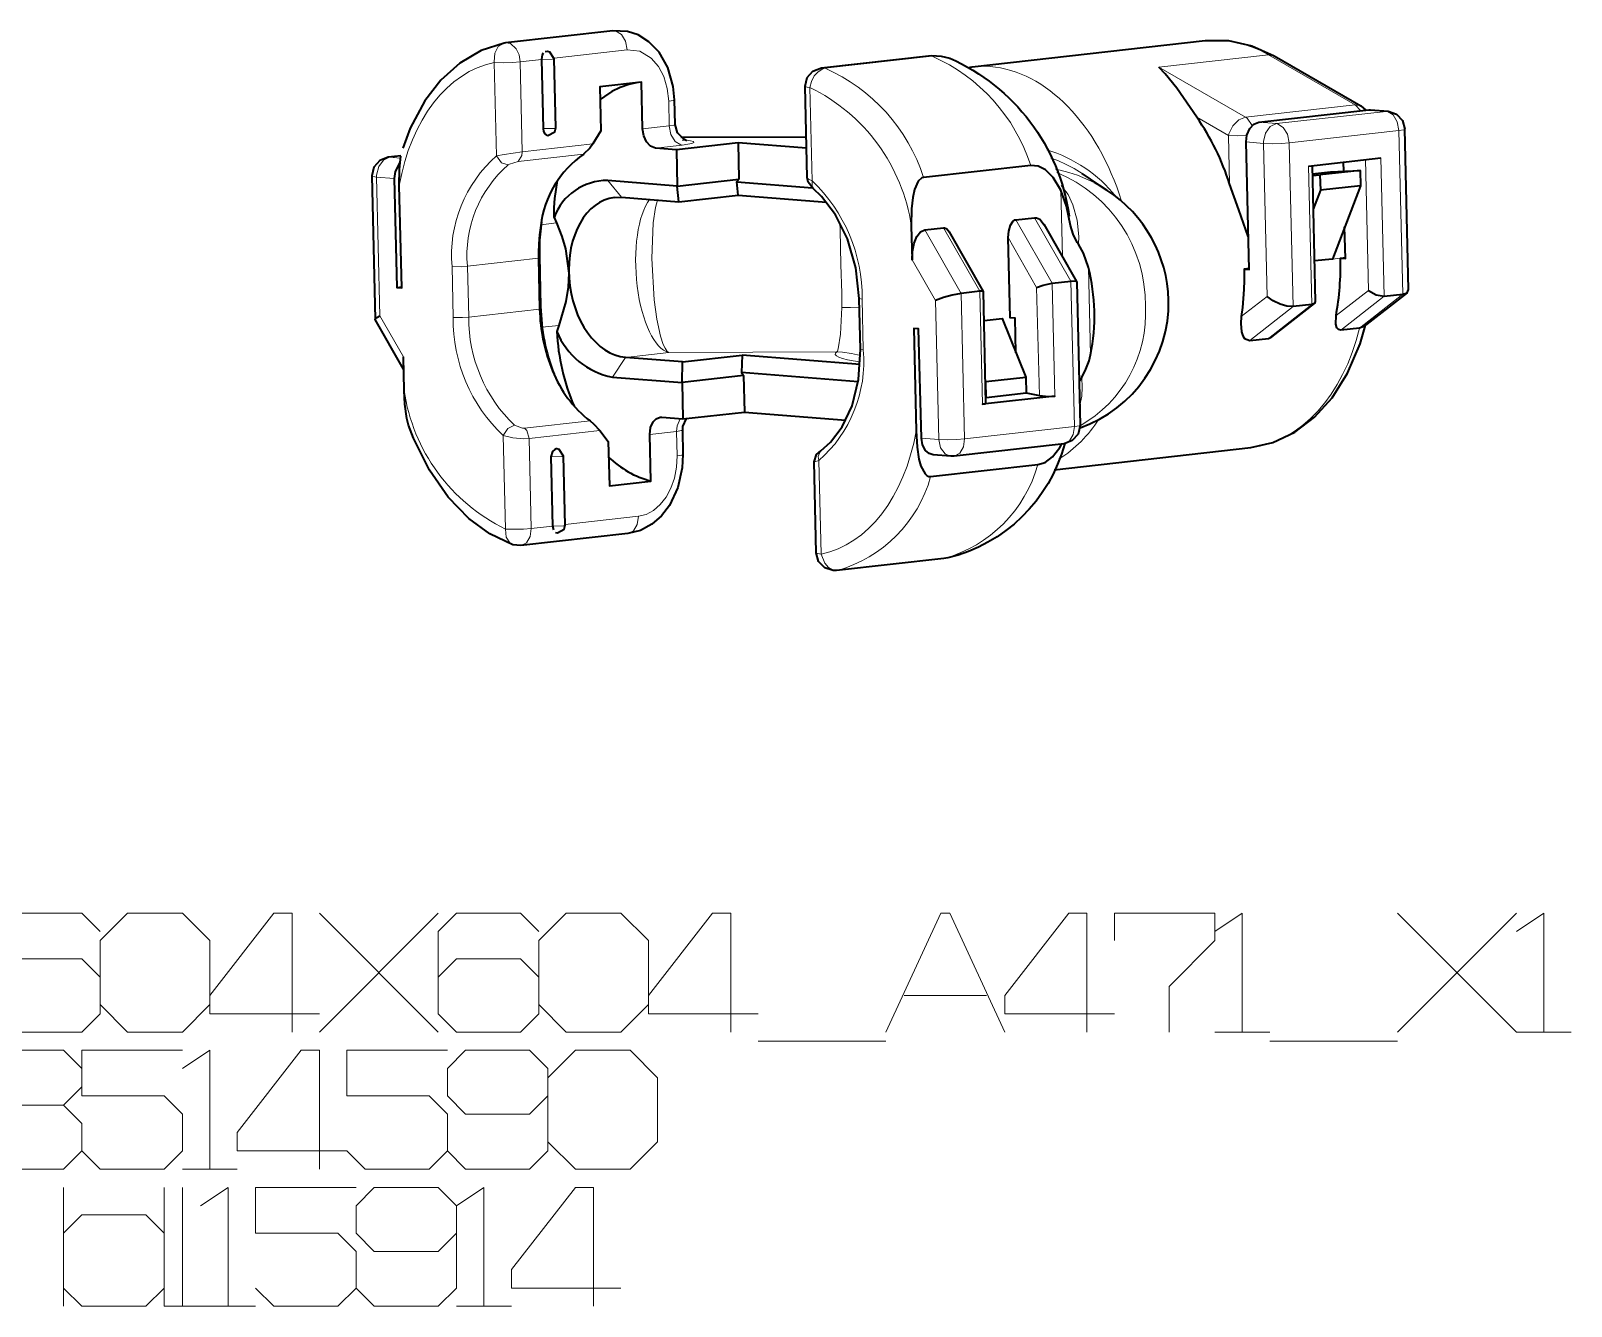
# Model space of a CAD drawing. Header units: millimetres. Extents: x 0 to 174, y 0 to 33.
# Drawn here: x 58.554 to 60.213, y 14.452 to 15.826 of the extents above; entities that cross this region are included whole.
import ezdxf

# ---------------------------------------------------------------- set-up
doc = ezdxf.new("R2010")
doc.units = ezdxf.units.MM
doc.layers.add('PDF_Geomertry', color=7, linetype='Continuous', true_color=0x405f80)

# ---------------------------------------------------------------- blocks, each defined once
blk = doc.blocks.new('SYM_BLL15914_008')
at = {"layer": 'PDF_Geomertry', "color": 7, "lineweight": 35}
for points in [[(-0.2123, 0.1633), (-0.2156, 0.1649), (-0.2224, 0.1717), (-0.2249, 0.1808), (-0.2256, 0.2072), (-0.2269, 0.2215), (-0.2328, 0.2421), (-0.2423, 0.2586), (-0.2531, 0.2699), (-0.2649, 0.2772), (-0.2762, 0.281), (-0.2922, 0.2817), (-0.4076, 0.2688), (-0.4092, 0.2685), (-0.434, 0.2604), (-0.4569, 0.2469), (-0.4772, 0.2286), (-0.4947, 0.2061), (-0.5102, 0.1769), (-0.5184, 0.1554)], [(0.0923, 0.2425), (0.0951, 0.2429), (0.346, 0.2711), (0.3713, 0.2711), (0.3963, 0.2654), (0.4202, 0.2546), (0.5137, 0.201), (0.5192, 0.1961)], [(-0.3672, 0.2576), (-0.3683, 0.2556), (-0.369, 0.2507), (-0.3672, 0.1763), (-0.3666, 0.1733), (-0.3653, 0.1708), (-0.3638, 0.1696), (-0.362, 0.169), (-0.3545, 0.1729), (-0.3534, 0.1771), (-0.3552, 0.2515), (-0.3598, 0.2585), (-0.3624, 0.2592), (-0.3648, 0.259)], [(0.0709, 0.2519), (0.0712, 0.2519)], [(-0.2234, 0.1536), (-0.2462, 0.1554), (-0.2515, 0.1574), (-0.2559, 0.1619), (-0.2588, 0.1685), (-0.2601, 0.1761), (-0.2613, 0.2263), (-0.306, 0.2213), (-0.3049, 0.1738), (-0.3135, 0.1599), (-0.3167, 0.1554), (-0.3235, 0.1489)], [(-0.2652, 0.2258), (-0.2748, 0.2239), (-0.2841, 0.2207), (-0.293, 0.2164), (-0.3012, 0.211), (-0.3056, 0.2075)], [(0.388, 0.0251), (0.3933, 0.0247), (0.3901, 0.1619), (0.3909, 0.1694), (0.394, 0.1763), (0.3985, 0.181), (0.404, 0.1831), (0.5223, 0.1964), (0.5242, 0.1964), (0.543, 0.195), (0.5434, 0.1949)], [(0.543, 0.195), (0.552, 0.1919), (0.5585, 0.185), (0.5612, 0.1758), (0.561, 0.1756)], [(-0.2188, 0.1672), (-0.0837, 0.1676)], [(0.522, 0.0021), (0.5302, -0.0028), (0.5388, -0.0043), (0.5591, -0.0021), (0.5635, -0.0004), (0.5652, 0.0031), (0.5612, 0.1758)], [(-0.0834, 0.1553), (-0.1571, 0.1611), (-0.1562, 0.1219), (-0.1583, 0.1189), (-0.0769, 0.1125)], [(-0.5205, 0.1469), (-0.5342, 0.1454), (-0.5431, 0.1421), (-0.5495, 0.1349), (-0.5517, 0.1256), (-0.5517, 0.1253), (-0.548, -0.029)], [(-0.5215, 0.14), (-0.5267, 0.1303), (-0.5277, 0.1226), (-0.5249, 0.0051), (-0.5195, 0.0058)], [(-0.5249, 0.0051), (-0.5195, 0.0047), (-0.5222, 0.115), (-0.522, 0.1326), (-0.5205, 0.1465)], [(0.2097, 0.0518), (0.2081, 0.0538), (0.2037, 0.0625), (0.201, 0.0719), (0.1965, 0.0929), (0.1905, 0.11), (0.1824, 0.1238), (0.1742, 0.1319), (0.166, 0.136), (0.1581, 0.1367), (0.0427, 0.1238), (0.0409, 0.1232), (0.037, 0.1197), (0.033, 0.1107), (0.031, 0.1021), (0.0298, 0.0901), (0.0295, 0.0713), (0.0304, 0.0351), (0.0308, 0.0439), (0.0326, 0.0529), (0.0356, 0.0601), (0.0395, 0.0651), (0.0441, 0.0672), (0.0642, 0.0694), (0.0654, 0.0694), (0.0676, 0.0685), (0.0705, 0.0647), (0.0709, 0.064)], [(0.4612, 0.1365), (0.4646, -0.01), (0.4637, -0.0121), (0.461, -0.0131), (0.4408, -0.0154), (0.4341, -0.015), (0.4267, -0.0129), (0.4192, -0.0093), (0.4127, -0.0046)], [(0.4574, 0.136), (0.5353, 0.1447)], [(0.4947, 0.1401), (0.4949, 0.1304)], [(-0.221, 0.0975), (-0.2226, 0.1144), (-0.1562, 0.1219)], [(-0.157, 0.1047), (-0.1583, 0.1189)], [(0.2406, 0.1097), (0.2134, 0.1281)], [(0.4615, 0.1275), (0.4809, 0.1297), (0.513, 0.1313), (0.5133, 0.1147), (0.4831, 0.0358), (0.4637, 0.0338)], [(0.4615, 0.126), (0.4696, 0.1264), (0.4701, 0.1099), (0.4623, 0.0897)], [(0.513, 0.1313), (0.4696, 0.1264)], [(-0.2902, 0.1022), (-0.2826, 0.1024), (-0.221, 0.0975), (-0.157, 0.1047), (-0.0617, 0.0972)], [(0.5133, 0.1147), (0.4701, 0.1099)], [(0.1422, -0.065), (0.1413, -0.0278), (0.1359, -0.0274), (0.134, 0.0589), (0.1344, 0.066), (0.1362, 0.0722), (0.1388, 0.0764), (0.1409, 0.0779), (0.1422, 0.0782), (0.1623, 0.0804), (0.1642, 0.0804), (0.1678, 0.0788), (0.1727, 0.0726), (0.1734, 0.0714)], [(0.1723, 0.0735), (0.2076, 0.0117)], [(0.0702, 0.0653), (0.107, 0.0008)], [(0.4917, 0.0368), (0.4971, 0.0375)], [(0.3933, 0.0258), (0.388, 0.0251), (0.388, 0.0228), (0.388, 0.0129), (0.3877, 0.0031), (0.3871, -0.0067), (0.3862, -0.0165), (0.3849, -0.0262), (0.3844, -0.0336), (0.3852, -0.0425), (0.3866, -0.0467), (0.3885, -0.0497), (0.3941, -0.0518), (0.4142, -0.0496), (0.418, -0.0478)], [(0.1645, 0.0053), (0.1716, 0.0078), (0.1812, 0.0099), (0.2013, 0.0121), (0.2059, 0.0124), (0.2071, 0.0119), (0.2076, 0.0118), (0.2076, 0.0117), (0.2077, 0.0114), (0.2115, -0.1431), (0.2115, -0.1433), (0.2092, -0.1526), (0.2028, -0.1597), (0.194, -0.1631), (0.0756, -0.1764), (0.0719, -0.1764), (0.0531, -0.175), (0.0487, -0.1736), (0.0448, -0.1703), (0.0416, -0.1643), (0.0403, -0.1569), (0.0374, -0.0394), (0.0321, -0.039), (0.0348, -0.1493), (0.0358, -0.1667), (0.0377, -0.1796), (0.0399, -0.1871), (0.0444, -0.1956), (0.0466, -0.1975), (0.0484, -0.1983), (0.0503, -0.1985), (0.1658, -0.1854), (0.1737, -0.1831), (0.1816, -0.1772), (0.1894, -0.1671), (0.1916, -0.1633)], [(0.1533, -0.1082), (0.1674, -0.1111), (0.1771, -0.1121), (0.1841, -0.1118), (0.1062, -0.1206), (0.109, -0.12), (0.1095, -0.1197), (0.1098, -0.1196), (0.1099, -0.1194), (0.1099, -0.1193), (0.1072, 0.0007), (0.107, 0.0008), (0.1069, 0.001), (0.1065, 0.0011), (0.1033, 0.0011), (0.0831, -0.0011), (0.0734, -0.0029), (0.064, -0.0056), (0.0555, -0.0089)], [(0.418, -0.0479), (0.4637, -0.0121)], [(-0.5174, -0.0826), (-0.548, -0.0293), (-0.548, -0.029), (-0.548, -0.0289), (-0.5478, -0.0285), (-0.5474, -0.0281), (-0.5462, -0.0271), (-0.5429, -0.0254)], [(0.1078, -0.0304), (0.1273, -0.0283), (0.1528, -0.0912), (0.1533, -0.1086), (0.1101, -0.1135), (0.1096, -0.0961), (0.1094, -0.0957)], [(0.1835, -0.191), (0.3953, -0.1671), (0.4191, -0.1618), (0.4426, -0.1507), (0.4638, -0.1346), (0.483, -0.1135), (0.4995, -0.0871), (0.513, -0.0553), (0.5187, -0.0354)], [(-0.2758, -0.2597), (-0.3912, -0.2728), (-0.3999, -0.2718), (-0.4244, -0.2601), (-0.447, -0.2436), (-0.4695, -0.2206), (-0.4897, -0.1915), (-0.5067, -0.1569), (-0.512, -0.1429), (-0.514, -0.1358), (-0.5162, -0.1204), (-0.5169, -0.1056), (-0.5177, -0.0693)], [(-0.2169, -0.0749), (-0.2785, -0.07)], [(-0.0256, -0.0778), (-0.1528, -0.0676)], [(-0.1512, -0.0897), (-0.2174, -0.0971), (-0.2166, -0.1362), (-0.1502, -0.1289)], [(-0.0277, -0.0964), (-0.1534, -0.0864), (-0.1512, -0.0897), (-0.1502, -0.1289), (-0.0409, -0.1375)], [(0.1096, -0.0961), (0.1528, -0.0912)], [(-0.3166, -0.1383), (-0.3127, -0.1417), (-0.3062, -0.1489), (-0.2969, -0.1608), (-0.2958, -0.2083), (-0.251, -0.2032)], [(-0.213, -0.136), (-0.2169, -0.1446), (-0.217, -0.1482), (-0.2165, -0.1746), (-0.2172, -0.189), (-0.2219, -0.2103), (-0.231, -0.2294), (-0.2395, -0.2407), (-0.2501, -0.2497), (-0.2623, -0.2564), (-0.2758, -0.2597), (-0.276, -0.2599)], [(-0.3538, -0.2585), (-0.3517, -0.2589), (-0.3444, -0.255), (-0.3433, -0.2508), (-0.3451, -0.1764), (-0.3497, -0.1694), (-0.3523, -0.1687), (-0.3531, -0.1687), (-0.3545, -0.1692), (-0.3572, -0.1715), (-0.3587, -0.1772), (-0.3569, -0.2517), (-0.356, -0.2558)], [(-0.0729, -0.2808), (-0.0729, -0.2807)]]:
    blk.add_lwpolyline(points, dxfattribs=at)
at = {"layer": 'PDF_Geomertry', "color": 7, "lineweight": 13}
for points in [[(-0.4077, 0.2688), (-0.4022, 0.2678), (-0.396, 0.2621), (-0.3931, 0.2556), (-0.392, 0.2481), (-0.4001, 0.2475), (-0.4099, 0.2472), (-0.4198, 0.2475), (-0.4174, 0.1469, 0.238822), (-0.4653, 0.0278), (-0.464, -0.0271, 0.20908), (-0.4102, -0.1542), (-0.4077, -0.2549), (-0.398, -0.2551), (-0.3881, -0.2549), (-0.3799, -0.2543), (-0.3812, -0.2629), (-0.3852, -0.2697), (-0.3912, -0.2728)], [(0.0427, 0.1238, 0.213754), (-0.0633, 0.2413), (0.0521, 0.2542), (0.048, 0.2547)], [(0.0709, 0.2521), (0.0615, 0.2542), (0.0521, 0.2542, -0.213781), (0.1581, 0.1367)], [(-0.0729, -0.2808), (-0.0695, -0.2815), (-0.0677, -0.2818), (-0.0701, -0.1812, 0.238813), (-0.0222, -0.0621), (-0.0234, -0.0072, 0.207521), (-0.0773, 0.12), (-0.0797, 0.2206, -0.248114), (0.0295, 0.0713)], [(-0.4653, 0.0278), (-0.4555, 0.0276), (-0.4487, 0.0282, -0.240534), (-0.4048, 0.1372), (-0.4034, 0.1381), (-0.3941, 0.141), (-0.3235, 0.1489)], [(0.1862, 0.129, -0.307156), (0.2816, -0.0146, -0.28606), (0.2113, -0.1437)], [(-0.464, -0.0271), (-0.4541, -0.0272), (-0.4473, -0.0267, 0.206401), (-0.398, -0.1432), (-0.3892, -0.1464), (-0.3873, -0.1464), (-0.3166, -0.1385)], [(-0.5169, -0.1056, 0.248342), (-0.4077, -0.2549), (-0.407, -0.2636), (-0.403, -0.2699), (-0.401, -0.2712)], [(0.0503, -0.1985, -0.261366), (-0.0502, -0.2996), (0.0651, -0.2867), (0.0644, -0.2867)], [(0.0687, -0.2861), (0.0651, -0.2867, 0.260963), (0.1658, -0.1854)]]:
    blk.add_lwpolyline(points, format="xyb", dxfattribs=at)
for points in [[(-0.4092, 0.2685), (-0.4155, 0.2649), (-0.4192, 0.2575), (-0.4199, 0.2483), (-0.4198, 0.2475)], [(-0.2256, 0.2072), (-0.2267, 0.2065), (-0.2319, 0.2057), (-0.2334, 0.2194), (-0.2372, 0.2324), (-0.2427, 0.2432), (-0.2506, 0.2522), (-0.2628, 0.2596), (-0.2766, 0.2611), (-0.2784, 0.2704), (-0.2828, 0.2778), (-0.2891, 0.2815), (-0.2922, 0.2817)], [(0.5138, 0.1954), (0.5077, 0.2021), (0.3895, 0.1888), (0.296, 0.2424), (0.4144, 0.2557), (0.4056, 0.2603), (0.3966, 0.2642), (0.3873, 0.2674), (0.3777, 0.2696), (0.368, 0.2711), (0.3655, 0.2714)], [(0.3653, 0.2714), (0.3556, 0.2717), (0.346, 0.2711)], [(-0.3135, 0.1599), (-0.3897, 0.1513), (-0.392, 0.2481), (-0.369, 0.2507), (-0.3572, 0.251), (-0.3556, 0.2513), (-0.3554, 0.2514), (-0.3552, 0.2514), (-0.3552, 0.2515)], [(-0.3554, 0.2522), (-0.2766, 0.2611)], [(0.4202, 0.2546), (0.4144, 0.2557), (0.5077, 0.2021), (0.5137, 0.201)], [(-0.0849, 0.2217), (-0.0826, 0.2208), (-0.0797, 0.2206), (-0.0781, 0.2269), (-0.0751, 0.2331), (-0.071, 0.2375), (-0.0659, 0.2406), (-0.0633, 0.2413), (-0.0674, 0.2418)], [(0.1145, 0.2432), (0.1047, 0.2435), (0.0951, 0.2429)], [(-0.2319, 0.2057), (-0.2312, 0.1793), (-0.2601, 0.1761)], [(0.3724, 0.1168), (0.3712, 0.169), (0.337, 0.1885)], [(0.3967, 0.1797), (0.3913, 0.1875), (0.3895, 0.1888), (0.3823, 0.1858), (0.3758, 0.1793), (0.3716, 0.1708), (0.3712, 0.1689), (0.3809, 0.1686), (0.3908, 0.1689), (0.3908, 0.1689)], [(0.5223, 0.1964), (0.541, 0.1949), (0.4227, 0.1817), (0.4241, 0.1814), (0.4302, 0.1776), (0.4348, 0.1703), (0.4366, 0.161), (0.4284, 0.1603), (0.4185, 0.1601), (0.4088, 0.1604), (0.4127, -0.0046), (0.3849, -0.0262)], [(0.404, 0.1831), (0.4227, 0.1817), (0.416, 0.1785), (0.4109, 0.1715), (0.4088, 0.1624), (0.4088, 0.1604), (0.3901, 0.1619)], [(0.561, 0.1756), (0.5609, 0.1754), (0.5602, 0.1751), (0.5548, 0.1743), (0.553, 0.1836), (0.5485, 0.191), (0.5423, 0.1947), (0.541, 0.1949), (0.543, 0.195)], [(-0.3672, 0.1763), (-0.3554, 0.1765), (-0.3538, 0.1768), (-0.3535, 0.1769), (-0.3535, 0.1771), (-0.3534, 0.1771)], [(-0.2313, 0.1793), (-0.226, 0.1801), (-0.2249, 0.1808)], [(-0.2312, 0.1793), (-0.2295, 0.17), (-0.2249, 0.1626), (-0.2187, 0.1589), (-0.2174, 0.1586)], [(-0.218, 0.1665), (-0.0837, 0.1669)], [(0.3941, -0.0518), (0.4408, -0.0154), (0.4366, 0.161), (0.5548, 0.1743), (0.5591, -0.0021), (0.5123, -0.0385)], [(-0.3941, 0.141), (-0.3901, 0.1472), (-0.3897, 0.1513), (-0.3994, 0.15), (-0.4091, 0.1485), (-0.4174, 0.1469), (-0.412, 0.1396), (-0.4047, 0.1372)], [(-0.2462, 0.1554), (-0.2174, 0.1586), (-0.2112, 0.1596), (-0.2069, 0.1604), (-0.2049, 0.1614), (-0.2053, 0.1624), (-0.2083, 0.1632), (-0.2133, 0.1639), (-0.2153, 0.164), (-0.2173, 0.164)], [(-0.5342, 0.1454), (-0.5326, 0.1454), (-0.5392, 0.1424), (-0.5442, 0.1354), (-0.5465, 0.1261), (-0.5465, 0.1242), (-0.5277, 0.1226)], [(-0.5209, 0.1444), (-0.5326, 0.1454), (-0.5205, 0.1468)], [(0.2134, 0.1281), (0.2049, 0.1332), (0.1963, 0.1378), (0.1873, 0.1418), (0.1798, 0.1446)], [(0.4142, -0.0496), (0.461, -0.0131), (0.4574, 0.136)], [(0.5187, 0.1429), (0.522, 0.0021), (0.487, -0.0251)], [(0.5353, 0.1447), (0.5388, -0.0043), (0.4921, -0.0408)], [(-0.5516, 0.1251), (-0.5485, 0.1244), (-0.5465, 0.1242), (-0.5429, -0.0254), (-0.5177, -0.0693)], [(-0.2976, 0.1204), (-0.2826, 0.1024)], [(-0.0826, 0.1236), (-0.0823, 0.1229), (-0.0812, 0.1219), (-0.0773, 0.12), (-0.0772, 0.1131), (-0.0762, 0.1119)], [(0.2265, 0.1182), (0.2176, 0.1224), (0.2085, 0.1261), (0.1991, 0.1292), (0.1897, 0.1317), (0.1848, 0.1326)], [(0.1905, 0.11), (0.1923, 0.0386)], [(0.191, 0.1151), (0.1983, 0.1053), (0.2035, 0.0943), (0.2083, 0.0776), (0.2098, 0.0603), (0.2095, 0.0518)], [(-0.2441, 0.0993), (-0.2462, 0.0913), (-0.2485, 0.0749), (-0.2499, 0.0365), (-0.2474, -0.0079), (-0.2445, -0.029), (-0.2406, -0.0471), (-0.2377, -0.0561), (-0.2358, -0.0603), (-0.2334, -0.0636), (-0.2319, -0.0647), (-0.0506, -0.0642), (-0.0501, -0.0633), (-0.0492, -0.0608), (-0.0469, -0.045), (-0.0453, -0.0164)], [(-0.3527, 0.0747), (-0.3694, 0.0728)], [(-0.0476, 0.0749), (-0.0477, 0.0758)], [(-0.0263, -0.0167), (-0.0362, -0.0162), (-0.0453, -0.0164), (-0.0453, -0.001), (-0.0463, 0.03), (-0.0472, 0.0671), (-0.0476, 0.0749), (-0.047, 0.0749)], [(0.1623, 0.0804), (0.2013, 0.0121), (0.2051, -0.1446), (0.0869, -0.1579), (0.0831, -0.0011), (0.0441, 0.0672)], [(0.0642, 0.0694), (0.1033, 0.0011), (0.1062, -0.1206)], [(0.1841, -0.1118), (0.1812, 0.0099), (0.1422, 0.0782)], [(0.201, 0.0719), (0.1996, 0.0817), (0.1995, 0.0821)], [(0.1674, -0.1111), (0.1645, 0.0053), (0.134, 0.0589)], [(-0.3698, -0.0154), (-0.3709, -0.0181), (-0.4473, -0.0267), (-0.4487, 0.0282), (-0.3721, 0.0368), (-0.3712, 0.0394)], [(0.0403, -0.1569), (0.0591, -0.1585), (0.0555, -0.0089), (0.0304, 0.0351)], [(0.4831, 0.0358), (0.4917, 0.0368)], [(0.2203, 0.0268), (0.2226, -0.0672)], [(-0.0266, -0.0065), (-0.0234, -0.0072)], [(-0.3501, -0.0356), (-0.3681, -0.0376)], [(-0.2924, -0.0912), (-0.2785, -0.07), (-0.2319, -0.0647)], [(-0.0252, -0.0682), (-0.0348, -0.0657), (-0.0445, -0.0643), (-0.0506, -0.0642)], [(-0.0252, -0.0614), (-0.0222, -0.0621)], [(0.2109, -0.1215), (0.213, -0.1118), (0.2137, -0.1021), (0.2131, -0.0922), (0.213, -0.0917)], [(-0.398, -0.1432), (-0.4052, -0.1468), (-0.4102, -0.1542), (-0.3998, -0.1568), (-0.3878, -0.1578), (-0.3823, -0.1575), (-0.3848, -0.1489), (-0.3873, -0.1464)], [(-0.3433, -0.2508), (-0.3433, -0.2508), (-0.3433, -0.251), (-0.3435, -0.251), (-0.3452, -0.2514), (-0.3569, -0.2517), (-0.3799, -0.2543), (-0.3823, -0.1575), (-0.3062, -0.1489)], [(-0.2196, -0.1361), (-0.2229, -0.1439), (-0.2234, -0.1497), (-0.2181, -0.1489), (-0.217, -0.1482)], [(0.194, -0.1631), (0.1999, -0.1601), (0.204, -0.1532), (0.2051, -0.1446), (0.2105, -0.1436), (0.2112, -0.1433), (0.2113, -0.1432)], [(-0.3433, -0.2501), (-0.2645, -0.2412), (-0.2562, -0.2392), (-0.2483, -0.2349), (-0.2409, -0.2286), (-0.2345, -0.2206), (-0.2294, -0.2108), (-0.2256, -0.2), (-0.2233, -0.1882), (-0.2227, -0.1761), (-0.2234, -0.1497), (-0.2522, -0.1531)], [(0.0756, -0.1764), (0.0816, -0.1733), (0.0856, -0.1665), (0.0869, -0.1579), (0.0787, -0.1585), (0.0688, -0.1587), (0.0591, -0.1585), (0.0609, -0.1675), (0.0658, -0.174), (0.0715, -0.1764)], [(-0.3587, -0.1772), (-0.3469, -0.1769), (-0.3453, -0.1767), (-0.3451, -0.1765), (-0.3451, -0.1764), (-0.3451, -0.1764)], [(-0.2227, -0.1761), (-0.2176, -0.1753), (-0.2165, -0.1746)], [(-0.0683, -0.1706), (-0.0709, -0.1769), (-0.0701, -0.1812), (-0.0749, -0.1825), (-0.0752, -0.1826), (-0.0752, -0.1826)], [(-0.2758, -0.2597), (-0.2698, -0.2568), (-0.2658, -0.2499), (-0.2645, -0.2412)], [(-0.0677, -0.2818), (-0.0638, -0.2918), (-0.0599, -0.2964), (-0.0555, -0.2989), (-0.0502, -0.2996), (-0.051, -0.2997)]]:
    blk.add_lwpolyline(points, dxfattribs=at)
at = {"layer": 'PDF_Geomertry', "color": 7, "lineweight": 35}
for points in [[(0.1947, -0.1629, -0.274563), (0.0687, -0.2861), (0.0644, -0.2867), (-0.051, -0.2997), (-0.0548, -0.2997), (-0.0638, -0.2968), (-0.0704, -0.2899), (-0.0729, -0.2806), (-0.0752, -0.1826), (-0.0726, -0.1746), (-0.0681, -0.1706), (-0.0577, -0.1615), (-0.0449, -0.1447), (-0.0344, -0.1222), (-0.0273, -0.0937), (-0.0252, -0.0614), (-0.0266, -0.0065), (-0.0302, 0.0264), (-0.0392, 0.0576), (-0.0522, 0.0836), (-0.0671, 0.1033), (-0.0762, 0.1118), (-0.0815, 0.1186), (-0.0826, 0.1238), (-0.0849, 0.2217), (-0.0849, 0.2219), (-0.0827, 0.2313), (-0.0765, 0.2383), (-0.0674, 0.2418), (0.048, 0.2547), (0.0516, 0.255), (0.0615, 0.2544), (0.0709, 0.2521, -0.260188), (0.1995, 0.0821)], [(0.3924, 0.0603), (0.3823, 0.0889), (0.3724, 0.1168, 0.07515), (0.337, 0.1885), (0.3155, 0.2197), (0.303, 0.2354), (0.296, 0.2424)], [(-0.1571, 0.1611), (-0.2234, 0.1536), (-0.2226, 0.1144), (-0.2976, 0.1204, 0.317326), (-0.3554, 0.0807), (-0.3552, 0.0814), (-0.3551, 0.0913), (-0.3544, 0.1011), (-0.3531, 0.1108), (-0.3516, 0.1206)], [(-0.3234, 0.1489, 0.213169), (-0.3697, 0.0718), (-0.371, 0.0621), (-0.3719, 0.0524), (-0.3723, 0.0425), (-0.3721, 0.0368), (-0.3709, -0.0181, 0.091847), (-0.3569, -0.0847, 0.134897), (-0.3166, -0.1385)], [(0.2113, -0.1458, 0.322872), (0.3067, -0.0083, 0.245455), (0.2406, 0.1097), (0.2323, 0.115), (0.2265, 0.1182)], [(-0.3688, 0.0758), (-0.3701, 0.066), (-0.3709, 0.0563), (-0.3712, 0.0464), (-0.3712, 0.0394), (-0.3698, -0.0154, 0.088836), (-0.3552, -0.0883)], [(-0.3554, 0.0807), (-0.3527, 0.0747), (-0.347, 0.0601), (-0.343, 0.0468), (-0.3395, 0.0208), (-0.3401, 0.0057), (-0.3426, -0.0099), (-0.3501, -0.0356), (-0.3523, -0.0422, 0.257978), (-0.2924, -0.0912), (-0.2174, -0.0971), (-0.2169, -0.0749), (-0.1528, -0.0676), (-0.1534, -0.0864)], [(0.5635, -0.0004), (0.517, -0.0368), (0.5123, -0.0385), (0.4921, -0.0408), (0.4895, -0.0401), (0.4878, -0.0381), (0.4867, -0.0344), (0.487, -0.0251, 0.053555), (0.4917, 0.0368), (0.4971, 0.0364), (0.4963, 0.0704)], [(0.2103, -0.0962), (0.213, -0.0917), (0.2176, -0.0829), (0.221, -0.0737), (0.2226, -0.0672, 0.112487), (0.2203, 0.0268), (0.2151, 0.0421), (0.2095, 0.0518)], [(-0.2965, -0.1774, 0.13167), (-0.251, -0.2032), (-0.2522, -0.1531), (-0.2513, -0.1456), (-0.2487, -0.1394), (-0.2452, -0.1361), (-0.241, -0.1346), (-0.2392, -0.1344), (-0.2166, -0.1362)]]:
    blk.add_lwpolyline(points, format="xyb", dxfattribs=at)
at = {"layer": 'PDF_Geomertry', "color": 7, "lineweight": 13}
for centre, radius, start, end in [((0.1316, 0.0086), 0.1514, 38.6812, 73.1543), ((0.1105, -0.0586), 0.1441, 302.8007, 327.1971)]:
    blk.add_arc(centre, radius, start, end, dxfattribs=at)
at = {"layer": 'PDF_Geomertry', "color": 7, "lineweight": 35}
blk.add_arc((-0.1265, -0.0323), 0.226, 182.5069, 203.5515, dxfattribs=at)
at = {"layer": 'PDF_Geomertry', "color": 7, "lineweight": 13}
for centre, major_axis, ratio, start_param, end_param in [((-0.3888, 0.0487), (-0.0236, 0.2), 0.676724, 0.05456, 1.15425), ((0.1173, 0.017), (-0.0206, 0.2261), 0.671437, 5.017808, 6.166718), ((-0.2341, 0.0215), (-0.0058, 0.0865), 0.379718, 0.40795, 3.031656), ((0.3768, 0.0383), (-0.0146, 0.2058), 0.691868, 3.168923, 4.28122), ((0.0098, -0.0679), (-0.0623, 0.0015), 0.151596, 6.040258, 7.255583), ((-0.1014, -0.077), (-0.0278, 0.2058), 0.669185, 3.184574, 4.264563)]:
    blk.add_ellipse(centre, major_axis=major_axis, ratio=ratio, start_param=start_param, end_param=end_param, dxfattribs=at)
at = {"layer": 'PDF_Geomertry', "color": 7, "lineweight": 35}
blk.add_ellipse((-0.2806, 0.0162), major_axis=(-0.0098, 0.086), ratio=0.675136, start_param=6.279834, end_param=9.293302, dxfattribs=at)

msp = doc.modelspace()

# ---------------------------------------------------------------- linework, layer by layer
at = {"layer": 'PDF_Geomertry', "color": 7, "lineweight": 13}
for points in [[(58.6288, 14.8558), (58.609, 14.8756), (58.5401, 14.8756), (58.5204, 14.8558), (58.5204, 14.7672), (58.5401, 14.7476), (58.609, 14.7476), (58.6288, 14.7672), (58.6288, 14.8067), (58.609, 14.8264), (58.5401, 14.8264), (58.5204, 14.8067)], [(58.8354, 14.7476), (58.8354, 14.8756), (58.8157, 14.8756), (58.7468, 14.7869), (58.7468, 14.7672), (58.865, 14.7672)], [(58.865, 14.8756), (58.9929, 14.7476)], [(58.9929, 14.8756), (58.865, 14.7476)], [(59.1011, 14.8558), (59.0815, 14.8756), (59.0126, 14.8756), (58.9929, 14.8558), (58.9929, 14.7672), (59.0126, 14.7476), (59.0815, 14.7476), (59.1011, 14.7672), (59.1011, 14.8067), (59.0815, 14.8264), (59.0126, 14.8264), (58.9929, 14.8067)], [(59.3079, 14.7476), (59.3079, 14.8756), (59.2882, 14.8756), (59.2193, 14.7869), (59.2193, 14.7672), (59.3374, 14.7672)], [(59.4751, 14.7476), (59.5342, 14.8756), (59.544, 14.8756), (59.6032, 14.7476)], [(59.6917, 14.7476), (59.6917, 14.8756), (59.6721, 14.8756), (59.6032, 14.7869), (59.6032, 14.7672), (59.7212, 14.7672)], [(59.7212, 14.846), (59.7212, 14.8756), (59.8294, 14.8756), (59.8294, 14.846), (59.7803, 14.7968), (59.7803, 14.7476)], [(59.8294, 14.8558), (59.859, 14.8756), (59.859, 14.7476)], [(60.0264, 14.8756), (60.1543, 14.7476), (60.2133, 14.7476)], [(60.1543, 14.8756), (60.0264, 14.7476)], [(60.1543, 14.8558), (60.1839, 14.8756), (60.1839, 14.7476)], [(59.4949, 14.7869), (59.5835, 14.7869)], [(59.3374, 14.7378), (59.4751, 14.7378)], [(59.8294, 14.7476), (59.8886, 14.7476)], [(59.8886, 14.7378), (60.0264, 14.7378)], [(58.5008, 14.7082), (58.5204, 14.7279), (58.5893, 14.7279), (58.609, 14.7082), (58.609, 14.6886), (58.5893, 14.6689), (58.5401, 14.6689), (58.5893, 14.6689), (58.609, 14.6492), (58.609, 14.6196), (58.5893, 14.6), (58.5204, 14.6), (58.5008, 14.6196)], [(58.7174, 14.7279), (58.609, 14.7279), (58.609, 14.6788), (58.6976, 14.6788), (58.7174, 14.659), (58.7174, 14.6196), (58.6976, 14.6), (58.6288, 14.6), (58.609, 14.6196)], [(58.7174, 14.7082), (58.7468, 14.7279), (58.7468, 14.6)], [(58.865, 14.6), (58.865, 14.7279), (58.8453, 14.7279), (58.7764, 14.6393), (58.7764, 14.6196), (58.8944, 14.6196), (58.9142, 14.6), (58.9831, 14.6), (59.0028, 14.6196), (59.0028, 14.659), (58.9831, 14.6788), (58.8944, 14.6788), (58.8944, 14.7279), (59.0028, 14.7279)], [(59.111, 14.6788), (59.0912, 14.659), (59.0224, 14.659), (59.0028, 14.6788), (59.0028, 14.7082), (59.0224, 14.7279), (59.0912, 14.7279), (59.111, 14.7082), (59.111, 14.6196), (59.0912, 14.6), (59.0224, 14.6), (59.0028, 14.6196)], [(58.7174, 14.6), (58.7764, 14.6)], [(58.5893, 14.5803), (58.5893, 14.4524)], [(58.6976, 14.5803), (58.6976, 14.4524), (58.7174, 14.4524)], [(58.7174, 14.5803), (58.7174, 14.4524), (58.7369, 14.4524), (58.796, 14.4524)], [(58.7369, 14.5606), (58.7665, 14.5803), (58.7665, 14.4524)], [(58.9043, 14.5803), (58.796, 14.5803), (58.796, 14.5311), (58.8846, 14.5311), (58.9043, 14.5114), (58.9043, 14.4719), (58.8846, 14.4524), (58.8157, 14.4524), (58.796, 14.4719)], [(59.0126, 14.5311), (58.9929, 14.5114), (58.924, 14.5114), (58.9043, 14.5311), (58.9043, 14.5606), (58.924, 14.5803), (58.9929, 14.5803), (59.0126, 14.5606), (59.0126, 14.4719), (58.9929, 14.4524), (58.924, 14.4524), (58.9043, 14.4719)], [(59.0126, 14.5606), (59.0421, 14.5803), (59.0421, 14.4524)], [(59.1603, 14.4524), (59.1603, 14.5803), (59.1406, 14.5803), (59.0717, 14.4917), (59.0717, 14.4719), (59.1897, 14.4719)], [(58.5893, 14.4719), (58.609, 14.4524), (58.6779, 14.4524), (58.6976, 14.4719), (58.6976, 14.5311), (58.6779, 14.5507), (58.609, 14.5507), (58.5893, 14.5311)], [(59.0126, 14.4524), (59.0717, 14.4524)]]:
    msp.add_lwpolyline(points, dxfattribs=at)
for points in [[(58.6582, 14.8756), (58.7174, 14.8756), (58.7468, 14.846), (58.7468, 14.7771), (58.7174, 14.7476), (58.6582, 14.7476), (58.6288, 14.7771), (58.6288, 14.846), (58.6582, 14.8756)], [(59.1307, 14.8756), (59.1897, 14.8756), (59.2193, 14.846), (59.2193, 14.7771), (59.1897, 14.7476), (59.1307, 14.7476), (59.1011, 14.7771), (59.1011, 14.846), (59.1307, 14.8756)], [(59.1406, 14.7279), (59.1996, 14.7279), (59.2292, 14.6983), (59.2292, 14.6294), (59.1996, 14.6), (59.1406, 14.6), (59.111, 14.6294), (59.111, 14.6983), (59.1406, 14.7279)]]:
    msp.add_lwpolyline(points, close=True, dxfattribs=at)

# ---------------------------------------------------------------- block references
msp.add_blockref('SYM_BLL15914_008', (59.473, 15.5442))

doc.saveas('drawing.dxf')
